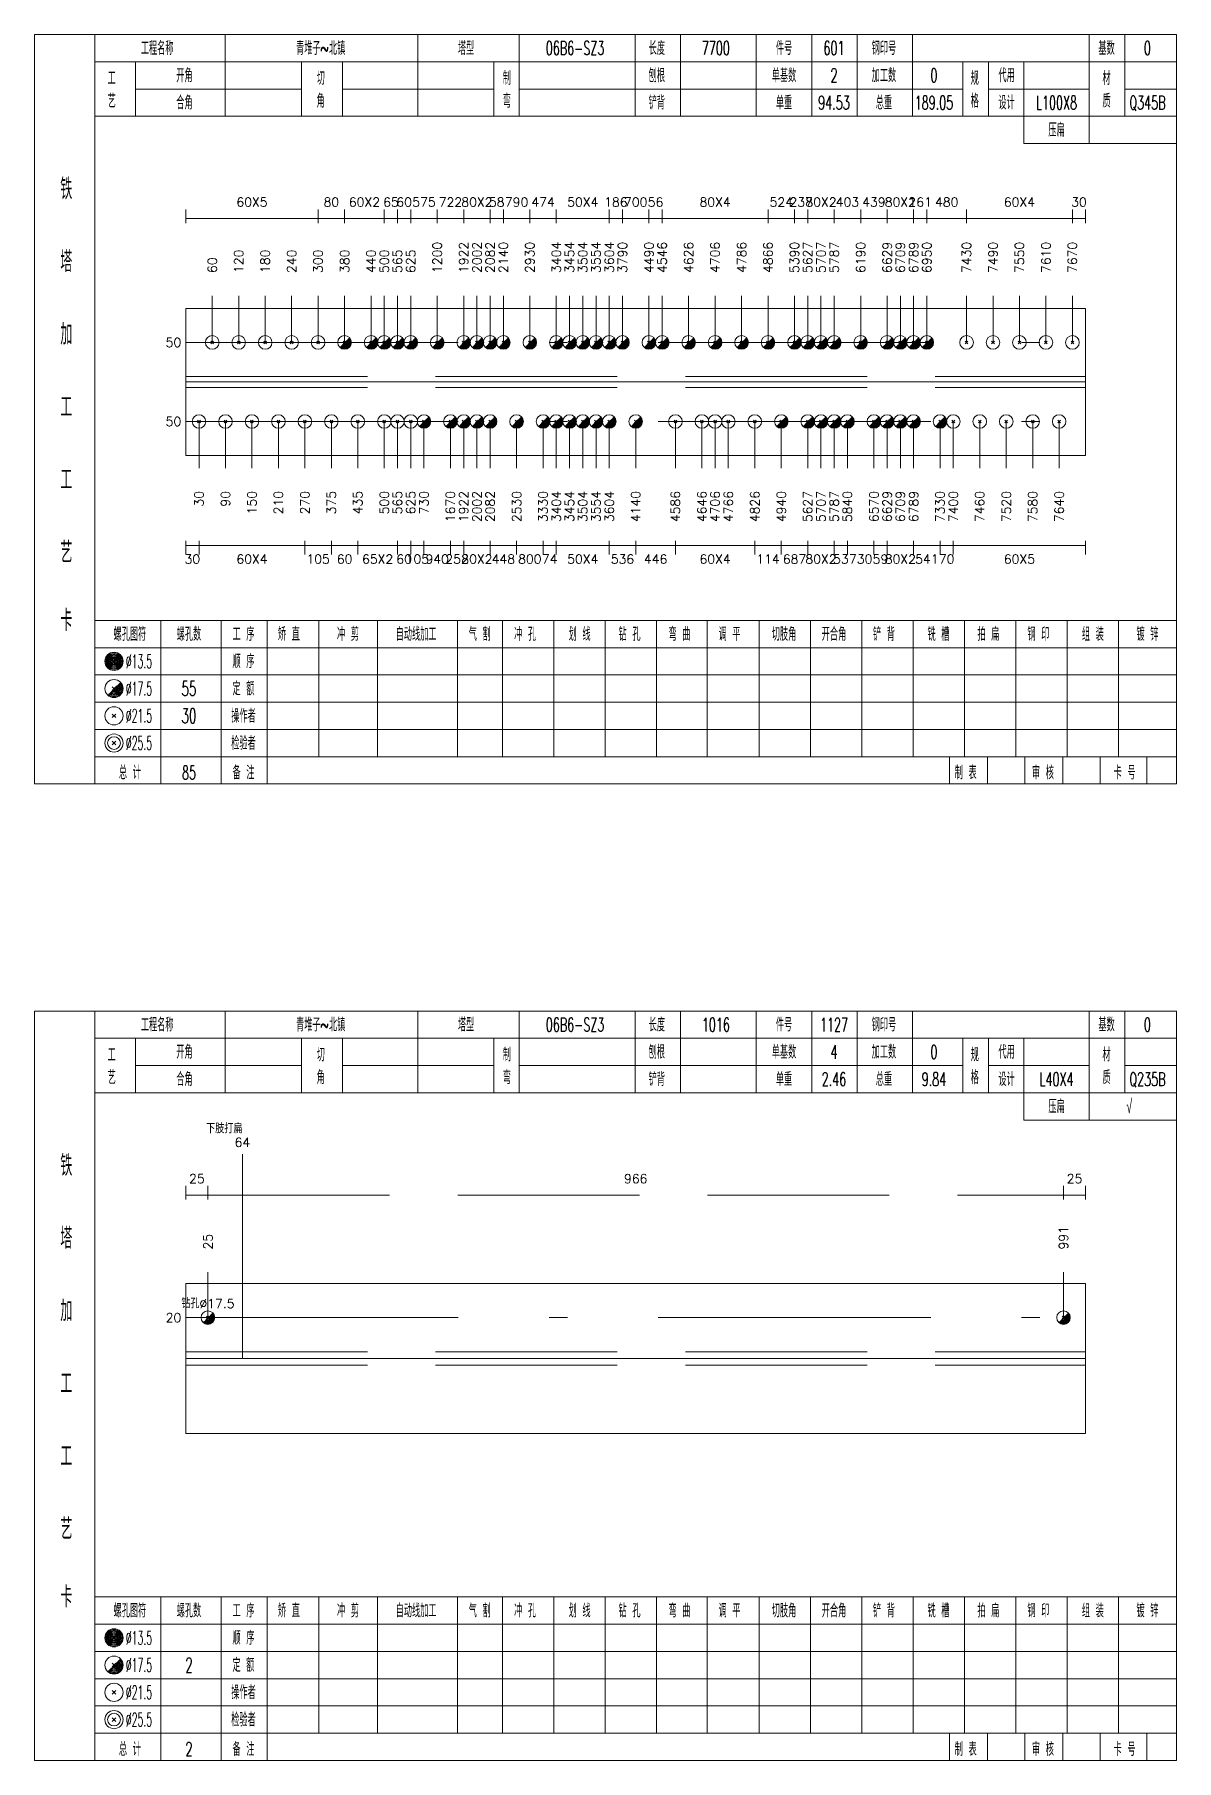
# Model space of a CAD drawing. Extents: x 0 to 30090, y 0 to 380.
# Drawn here: x 21098 to 21349.4, y 0 to 380 of the extents above; entities that cross this region are included whole.
import ezdxf
from ezdxf.enums import TextEntityAlignment as Align

# ---------------------------------------------------------------- set-up
doc = ezdxf.new("R2010")
doc.units = 0
doc.header["$LTSCALE"] = 20
doc.header["$MEASUREMENT"] = 0
doc.linetypes.add('一点画线', pattern=[5.2, 3, -1, 0.2, -1])
doc.linetypes.add('虚线', pattern=[2.75, 2, -0.75])
doc.layers.get('0').update_dxf_attribs({"linetype": 'CONTINUOUS', "lineweight": 25})
for name, color, linetype, lineweight in [('1', 7, 'CONTINUOUS', 25), ('2', 7, 'CONTINUOUS', 25), ('4', 7, 'CONTINUOUS', 25), ('5', 7, 'CONTINUOUS', 25)]:
    doc.layers.add(name, color=color, linetype=linetype, lineweight=lineweight)
doc.styles.get("Standard").update_dxf_attribs({"font": 'simplex', "width": 0.7, "bigfont": 'gbhzfs.shx'})

# ---------------------------------------------------------------- blocks, each defined once
blk = doc.blocks.new('孔17.5')
at = {"layer": '5', "color": 7, "linetype": 'Continuous', "lineweight": 13}
for p, q in [((-0.2, -0.2), (0.2, 0.2)), ((-0.2, 0.2), (0.2, -0.2))]:
    blk.add_line(p, q, dxfattribs=at)
blk.add_circle((0, 0), 1, dxfattribs=at)
for radius in [0.9, 0.8, 0.7, 0.6, 0.5, 0.4, 0.3, 0.2, 0.1]:
    blk.add_arc((0, 0), radius, 225, 45, dxfattribs=at)
blk = doc.blocks.new('孔21.5')
at = {"layer": '5', "color": 7, "linetype": 'Continuous', "lineweight": 13}
for p, q in [((-0.2, -0.2), (0.2, 0.2)), ((-0.2, 0.2), (0.2, -0.2))]:
    blk.add_line(p, q, dxfattribs=at)
blk.add_circle((0, 0), 1, dxfattribs=at)

msp = doc.modelspace()

# ---------------------------------------------------------------- linework, layer by layer
at = {"color": 8, "linetype": '虚线', "lineweight": 9}
for p, q in [((21131.3, 338.5), (21131.3, 341.5)), ((21131.3, 339.5), (21160.43, 339.5)), ((21160.43, 338.5), (21160.43, 341.5)), ((21160.43, 338.5), (21160.43, 341.5)), ((21160.43, 339.5), (21166.26, 339.5)), ((21166.26, 338.5), (21166.26, 341.5)), ((21166.26, 338.5), (21166.26, 341.5)), ((21166.26, 339.5), (21175, 339.5)), ((21175, 338.5), (21175, 341.5)), ((21175, 338.5), (21175, 341.5)), ((21175, 339.5), (21177.91, 339.5)), ((21177.91, 338.5), (21177.91, 341.5)), ((21177.91, 338.5), (21177.91, 341.5)), ((21177.91, 339.5), (21180.83, 339.5)), ((21180.83, 338.5), (21180.83, 341.5)), ((21180.83, 338.5), (21180.83, 341.5)), ((21180.83, 339.5), (21186.65, 339.5)), ((21186.65, 338.5), (21186.65, 341.5)), ((21186.65, 338.5), (21186.65, 341.5)), ((21186.65, 339.5), (21192.48, 339.5)), ((21192.48, 338.5), (21192.48, 341.5)), ((21192.48, 338.5), (21192.48, 341.5)), ((21192.48, 339.5), (21198.3, 339.5)), ((21198.3, 338.5), (21198.3, 341.5)), ((21198.3, 338.5), (21198.3, 341.5)), ((21198.3, 339.5), (21201.22, 339.5)), ((21201.22, 338.5), (21201.22, 341.5)), ((21201.22, 338.5), (21201.22, 341.5)), ((21201.22, 339.5), (21207.04, 339.5)), ((21207.04, 338.5), (21207.04, 341.5)), ((21207.04, 338.5), (21207.04, 341.5)), ((21207.04, 339.5), (21212.87, 339.5)), ((21212.87, 338.5), (21212.87, 341.5)), ((21212.87, 338.5), (21212.87, 341.5)), ((21212.87, 339.5), (21224.52, 339.5)), ((21224.52, 338.5), (21224.52, 341.5)), ((21224.52, 338.5), (21224.52, 341.5)), ((21224.52, 339.5), (21227.44, 339.5)), ((21227.44, 338.5), (21227.44, 341.5)), ((21227.44, 338.5), (21227.44, 341.5)), ((21227.44, 339.5), (21233.26, 339.5)), ((21233.26, 338.5), (21233.26, 341.5)), ((21233.26, 338.5), (21233.26, 341.5)), ((21233.26, 339.5), (21236.18, 339.5)), ((21236.18, 338.5), (21236.18, 341.5)), ((21236.18, 338.5), (21236.18, 341.5)), ((21236.18, 339.5), (21259.48, 339.5)), ((21259.48, 338.5), (21259.48, 341.5)), ((21259.48, 338.5), (21259.48, 341.5)), ((21259.48, 339.5), (21265.31, 339.5)), ((21265.31, 338.5), (21265.31, 341.5)), ((21265.31, 338.5), (21265.31, 341.5)), ((21265.31, 339.5), (21268.22, 339.5)), ((21268.22, 338.5), (21268.22, 341.5)), ((21268.22, 338.5), (21268.22, 341.5)), ((21268.22, 339.5), (21274.05, 339.5)), ((21274.05, 338.5), (21274.05, 341.5)), ((21274.05, 338.5), (21274.05, 341.5)), ((21274.05, 339.5), (21279.88, 339.5)), ((21279.88, 338.5), (21279.88, 341.5)), ((21279.88, 338.5), (21279.88, 341.5)), ((21279.88, 339.5), (21285.7, 339.5)), ((21285.7, 338.5), (21285.7, 341.5)), ((21285.7, 338.5), (21285.7, 341.5)), ((21285.7, 339.5), (21291.53, 339.5)), ((21291.53, 338.5), (21291.53, 341.5)), ((21291.53, 338.5), (21291.53, 341.5)), ((21291.53, 339.5), (21294.44, 339.5)), ((21294.44, 338.5), (21294.44, 341.5)), ((21294.44, 338.5), (21294.44, 341.5)), ((21294.44, 339.5), (21303.18, 339.5)), ((21303.18, 338.5), (21303.18, 341.5)), ((21303.18, 338.5), (21303.18, 341.5)), ((21303.18, 339.5), (21326.49, 339.5)), ((21326.49, 338.5), (21326.49, 341.5)), ((21326.49, 338.5), (21326.49, 341.5)), ((21326.49, 339.5), (21329.4, 339.5)), ((21329.4, 338.5), (21329.4, 341.5)), ((21131.3, 268.5), (21131.3, 265.5)), ((21131.3, 267.5), (21134.21, 267.5)), ((21134.21, 268.5), (21134.21, 265.5)), ((21134.21, 268.5), (21134.21, 265.5)), ((21134.21, 267.5), (21157.52, 267.5)), ((21157.52, 268.5), (21157.52, 265.5)), ((21157.52, 268.5), (21157.52, 265.5)), ((21157.52, 267.5), (21163.35, 267.5)), ((21163.35, 268.5), (21163.35, 265.5)), ((21163.35, 268.5), (21163.35, 265.5)), ((21163.35, 267.5), (21169.17, 267.5)), ((21169.17, 268.5), (21169.17, 265.5)), ((21169.17, 268.5), (21169.17, 265.5)), ((21169.17, 267.5), (21177.91, 267.5)), ((21177.91, 268.5), (21177.91, 265.5)), ((21177.91, 268.5), (21177.91, 265.5)), ((21177.91, 267.5), (21180.83, 267.5)), ((21180.83, 268.5), (21180.83, 265.5)), ((21180.83, 268.5), (21180.83, 265.5)), ((21180.83, 267.5), (21183.74, 267.5)), ((21183.74, 268.5), (21183.74, 265.5)), ((21183.74, 268.5), (21183.74, 265.5)), ((21183.74, 267.5), (21189.56, 267.5)), ((21189.56, 268.5), (21189.56, 265.5)), ((21189.56, 268.5), (21189.56, 265.5)), ((21189.56, 267.5), (21192.48, 267.5)), ((21192.48, 268.5), (21192.48, 265.5)), ((21192.48, 268.5), (21192.48, 265.5)), ((21192.48, 267.5), (21198.3, 267.5)), ((21198.3, 268.5), (21198.3, 265.5)), ((21198.3, 268.5), (21198.3, 265.5)), ((21198.3, 267.5), (21204.13, 267.5)), ((21204.13, 268.5), (21204.13, 265.5)), ((21204.13, 268.5), (21204.13, 265.5)), ((21204.13, 267.5), (21209.96, 267.5)), ((21209.96, 268.5), (21209.96, 265.5)), ((21209.96, 268.5), (21209.96, 265.5)), ((21209.96, 267.5), (21212.87, 267.5)), ((21212.87, 268.5), (21212.87, 265.5)), ((21212.87, 268.5), (21212.87, 265.5)), ((21212.87, 267.5), (21224.52, 267.5)), ((21224.52, 268.5), (21224.52, 265.5)), ((21224.52, 268.5), (21224.52, 265.5)), ((21224.52, 267.5), (21230.35, 267.5)), ((21230.35, 268.5), (21230.35, 265.5)), ((21230.35, 268.5), (21230.35, 265.5)), ((21230.35, 267.5), (21239.09, 267.5)), ((21239.09, 268.5), (21239.09, 265.5)), ((21239.09, 268.5), (21239.09, 265.5)), ((21239.09, 267.5), (21256.57, 267.5)), ((21256.57, 268.5), (21256.57, 265.5)), ((21256.57, 268.5), (21256.57, 265.5)), ((21256.57, 267.5), (21262.4, 267.5)), ((21262.4, 268.5), (21262.4, 265.5)), ((21262.4, 268.5), (21262.4, 265.5)), ((21262.4, 267.5), (21268.22, 267.5)), ((21268.22, 268.5), (21268.22, 265.5)), ((21268.22, 268.5), (21268.22, 265.5)), ((21268.22, 267.5), (21274.05, 267.5)), ((21274.05, 268.5), (21274.05, 265.5)), ((21274.05, 268.5), (21274.05, 265.5)), ((21274.05, 267.5), (21276.96, 267.5)), ((21276.96, 268.5), (21276.96, 265.5)), ((21276.96, 268.5), (21276.96, 265.5)), ((21276.96, 267.5), (21282.79, 267.5)), ((21282.79, 268.5), (21282.79, 265.5)), ((21282.79, 268.5), (21282.79, 265.5)), ((21282.79, 267.5), (21285.7, 267.5)), ((21285.7, 268.5), (21285.7, 265.5)), ((21285.7, 268.5), (21285.7, 265.5)), ((21285.7, 267.5), (21291.53, 267.5)), ((21291.53, 268.5), (21291.53, 265.5)), ((21291.53, 268.5), (21291.53, 265.5)), ((21291.53, 267.5), (21297.35, 267.5)), ((21297.35, 268.5), (21297.35, 265.5)), ((21297.35, 268.5), (21297.35, 265.5)), ((21297.35, 267.5), (21300.27, 267.5)), ((21300.27, 268.5), (21300.27, 265.5)), ((21300.27, 268.5), (21300.27, 265.5)), ((21300.27, 267.5), (21329.4, 267.5)), ((21329.4, 268.5), (21329.4, 265.5)), ((21131.3, 123.5), (21131.3, 126.5)), ((21136.17, 123.5), (21136.17, 126.5)), ((21136.17, 123.5), (21136.17, 126.5)), ((21324.53, 123.5), (21324.53, 126.5)), ((21324.53, 123.5), (21324.53, 126.5)), ((21329.4, 123.5), (21329.4, 126.5)), ((21131.3, 124.5), (21136.17, 124.5)), ((21136.17, 124.5), (21324.53, 124.5)), ((21324.53, 124.5), (21329.4, 124.5))]:
    msp.add_line(p, q, dxfattribs=at)
at = {"color": 7, "linetype": 'Continuous', "lineweight": 18}
for p, q in [((21131.3, 319.7), (21131.3, 287.3)), ((21131.3, 319.7), (21329.4, 319.7)), ((21329.4, 319.7), (21329.4, 287.3)), ((21131.3, 303.5), (21329.4, 303.5)), ((21131.3, 105), (21131.3, 72)), ((21131.3, 105), (21329.4, 105)), ((21329.4, 105), (21329.4, 72)), ((21131.3, 88.5), (21329.4, 88.5))]:
    msp.add_line(p, q, dxfattribs=at)
at = {"color": 7, "linetype": 'Continuous', "lineweight": 13}
for p, q in [((21137.13, 312.2), (21137.13, 322.5)), ((21142.95, 312.2), (21142.95, 322.5)), ((21148.78, 312.2), (21148.78, 322.5)), ((21154.61, 312.2), (21154.61, 322.5)), ((21160.43, 312.2), (21160.43, 322.5)), ((21166.26, 312.2), (21166.26, 322.5)), ((21172.09, 312.2), (21172.09, 322.5)), ((21175, 312.2), (21175, 322.5)), ((21177.91, 312.2), (21177.91, 322.5)), ((21180.83, 312.2), (21180.83, 322.5)), ((21186.65, 312.2), (21186.65, 322.5)), ((21192.48, 312.2), (21192.48, 322.5)), ((21195.39, 312.2), (21195.39, 322.5)), ((21198.3, 312.2), (21198.3, 322.5)), ((21201.22, 312.2), (21201.22, 322.5)), ((21207.04, 312.2), (21207.04, 322.5)), ((21212.87, 312.2), (21212.87, 322.5)), ((21215.78, 312.2), (21215.78, 322.5)), ((21218.7, 312.2), (21218.7, 322.5)), ((21221.61, 312.2), (21221.61, 322.5)), ((21224.52, 312.2), (21224.52, 322.5)), ((21227.44, 312.2), (21227.44, 322.5)), ((21233.26, 312.2), (21233.26, 322.5)), ((21236.18, 312.2), (21236.18, 322.5)), ((21242, 312.2), (21242, 322.5)), ((21247.83, 312.2), (21247.83, 322.5)), ((21253.66, 312.2), (21253.66, 322.5)), ((21259.48, 312.2), (21259.48, 322.5)), ((21265.31, 312.2), (21265.31, 322.5)), ((21268.22, 312.2), (21268.22, 322.5)), ((21271.14, 312.2), (21271.14, 322.5)), ((21274.05, 312.2), (21274.05, 322.5)), ((21279.88, 312.2), (21279.88, 322.5)), ((21285.7, 312.2), (21285.7, 322.5)), ((21288.61, 312.2), (21288.61, 322.5)), ((21291.53, 312.2), (21291.53, 322.5)), ((21294.44, 312.2), (21294.44, 322.5)), ((21303.18, 312.2), (21303.18, 322.5)), ((21309.01, 312.2), (21309.01, 322.5)), ((21314.83, 312.2), (21314.83, 322.5)), ((21320.66, 312.2), (21320.66, 322.5)), ((21326.49, 312.2), (21326.49, 322.5)), ((21134.21, 294.8), (21134.21, 284.5)), ((21140.04, 294.8), (21140.04, 284.5)), ((21145.87, 294.8), (21145.87, 284.5)), ((21151.69, 294.8), (21151.69, 284.5)), ((21157.52, 294.8), (21157.52, 284.5)), ((21163.35, 294.8), (21163.35, 284.5)), ((21169.17, 294.8), (21169.17, 284.5)), ((21175, 294.8), (21175, 284.5)), ((21177.91, 294.8), (21177.91, 284.5)), ((21180.83, 294.8), (21180.83, 284.5)), ((21183.74, 294.8), (21183.74, 284.5)), ((21189.56, 294.8), (21189.56, 284.5)), ((21192.48, 294.8), (21192.48, 284.5)), ((21195.39, 294.8), (21195.39, 284.5)), ((21198.3, 294.8), (21198.3, 284.5)), ((21204.13, 294.8), (21204.13, 284.5)), ((21209.96, 294.8), (21209.96, 284.5)), ((21212.87, 294.8), (21212.87, 284.5)), ((21215.78, 294.8), (21215.78, 284.5)), ((21218.7, 294.8), (21218.7, 284.5)), ((21221.61, 294.8), (21221.61, 284.5)), ((21224.52, 294.8), (21224.52, 284.5)), ((21230.35, 294.8), (21230.35, 284.5)), ((21239.09, 294.8), (21239.09, 284.5)), ((21244.92, 294.8), (21244.92, 284.5)), ((21247.83, 294.8), (21247.83, 284.5)), ((21250.74, 294.8), (21250.74, 284.5)), ((21256.57, 294.8), (21256.57, 284.5)), ((21262.4, 294.8), (21262.4, 284.5)), ((21268.22, 294.8), (21268.22, 284.5)), ((21271.14, 294.8), (21271.14, 284.5)), ((21274.05, 294.8), (21274.05, 284.5)), ((21276.96, 294.8), (21276.96, 284.5)), ((21282.79, 294.8), (21282.79, 284.5)), ((21285.7, 294.8), (21285.7, 284.5)), ((21288.61, 294.8), (21288.61, 284.5)), ((21291.53, 294.8), (21291.53, 284.5)), ((21297.35, 294.8), (21297.35, 284.5)), ((21300.27, 294.8), (21300.27, 284.5)), ((21306.09, 294.8), (21306.09, 284.5)), ((21311.92, 294.8), (21311.92, 284.5)), ((21317.75, 294.8), (21317.75, 284.5)), ((21323.57, 294.8), (21323.57, 284.5)), ((21136.17, 97.5), (21136.17, 107.5)), ((21324.53, 97.5), (21324.53, 107.5))]:
    msp.add_line(p, q, dxfattribs=at)
at = {"color": 3, "linetype": '一点画线', "lineweight": 13}
for p, q in [((21131.3, 312.2), (21329.4, 312.2)), ((21131.3, 294.8), (21329.4, 294.8)), ((21131.3, 97.5), (21329.4, 97.5))]:
    msp.add_line(p, q, dxfattribs=at)
at = {"color": 1, "linetype": '虚线', "lineweight": 18}
for p, q in [((21131.3, 304.7), (21329.4, 304.7)), ((21131.3, 302.3), (21329.4, 302.3)), ((21131.3, 90), (21329.4, 90)), ((21131.3, 87), (21329.4, 87))]:
    msp.add_line(p, q, dxfattribs=at)
at = {"layer": '1', "color": 7, "linetype": 'Continuous', "lineweight": 18}
for p, q in [((21131.3, 287.3), (21329.4, 287.3)), ((21131.3, 72), (21329.4, 72))]:
    msp.add_line(p, q, dxfattribs=at)
at = {"layer": '2', "color": 7, "linetype": 'Continuous', "lineweight": 13}
msp.add_line((21143.78, 88.5), (21143.78, 133.5), dxfattribs=at)
at = {"layer": '4', "color": 1, "linetype": 'Continuous', "lineweight": 18}
for p, q in [((21111.3, 215), (21111.3, 380)), ((21140, 362), (21140, 380)), ((21182.4, 362), (21182.4, 380)), ((21204.7, 362), (21204.7, 380)), ((21230.2, 362), (21230.2, 380)), ((21240.2, 362), (21240.2, 380)), ((21256.9, 362), (21256.9, 380)), ((21269.1, 362), (21269.1, 380)), ((21279.1, 362), (21279.1, 380)), ((21291.3, 362), (21291.3, 380)), ((21330.2, 356), (21330.2, 380)), ((21338, 362), (21338, 380)), ((21111.3, 374), (21349.4, 374)), ((21120.2, 362), (21120.2, 374)), ((21156.8, 362), (21156.8, 374)), ((21165.8, 362), (21165.8, 374)), ((21199.1, 362), (21199.1, 374)), ((21302.4, 362), (21302.4, 374)), ((21308, 362), (21308, 374)), ((21315.8, 356), (21315.8, 374)), ((21120.2, 368), (21156.8, 368)), ((21165.8, 368), (21199.1, 368)), ((21204.7, 368), (21302.4, 368)), ((21308, 368), (21330.2, 368)), ((21338, 368), (21349.4, 368)), ((21111.3, 362), (21349.4, 362)), ((21315.8, 356), (21349.4, 356)), ((21111.3, 251), (21349.4, 251)), ((21125.8, 215), (21125.8, 251)), ((21139.1, 215), (21139.1, 251)), ((21149.2, 215), (21149.2, 251)), ((21160.6, 221), (21160.6, 251)), ((21173.5, 221), (21173.5, 251)), ((21191.1, 221), (21191.1, 251)), ((21201, 221), (21201, 251)), ((21212.3, 221), (21212.3, 251)), ((21223.6, 221), (21223.6, 251)), ((21234.9, 221), (21234.9, 251)), ((21246.1, 221), (21246.1, 251)), ((21257.5, 221), (21257.5, 251)), ((21268.8, 221), (21268.8, 251)), ((21280.1, 221), (21280.1, 251)), ((21291.4, 221), (21291.4, 251)), ((21302.7, 221), (21302.7, 251)), ((21314, 221), (21314, 251)), ((21325.3, 221), (21325.3, 251)), ((21336.6, 221), (21336.6, 251)), ((21111.3, 245), (21349.4, 245)), ((21111.3, 239), (21349.4, 239)), ((21111.3, 233), (21349.4, 233)), ((21111.3, 227), (21349.4, 227)), ((21111.3, 221), (21349.4, 221)), ((21299.4, 215), (21299.4, 221)), ((21307.8, 215), (21307.8, 221)), ((21316, 215), (21316, 221)), ((21324.4, 215), (21324.4, 221)), ((21332.6, 215), (21332.6, 221)), ((21342.9, 215), (21342.9, 221)), ((21111.3, 0), (21111.3, 165)), ((21140, 147), (21140, 165)), ((21182.4, 147), (21182.4, 165)), ((21204.7, 147), (21204.7, 165)), ((21230.2, 147), (21230.2, 165)), ((21240.2, 147), (21240.2, 165)), ((21256.9, 147), (21256.9, 165)), ((21269.1, 147), (21269.1, 165)), ((21279.1, 147), (21279.1, 165)), ((21291.3, 147), (21291.3, 165)), ((21330.2, 141), (21330.2, 165)), ((21338, 147), (21338, 165)), ((21111.3, 159), (21349.4, 159)), ((21120.2, 147), (21120.2, 159)), ((21156.8, 147), (21156.8, 159)), ((21165.8, 147), (21165.8, 159)), ((21199.1, 147), (21199.1, 159)), ((21302.4, 147), (21302.4, 159)), ((21308, 147), (21308, 159)), ((21315.8, 141), (21315.8, 159)), ((21120.2, 153), (21156.8, 153)), ((21165.8, 153), (21199.1, 153)), ((21204.7, 153), (21302.4, 153)), ((21308, 153), (21330.2, 153)), ((21338, 153), (21349.4, 153)), ((21111.3, 147), (21349.4, 147)), ((21315.8, 141), (21349.4, 141)), ((21111.3, 36), (21349.4, 36)), ((21125.8, 0), (21125.8, 36)), ((21139.1, 0), (21139.1, 36)), ((21149.2, 0), (21149.2, 36)), ((21160.6, 6), (21160.6, 36)), ((21173.5, 6), (21173.5, 36)), ((21191.1, 6), (21191.1, 36)), ((21201, 6), (21201, 36)), ((21212.3, 6), (21212.3, 36)), ((21223.6, 6), (21223.6, 36)), ((21234.9, 6), (21234.9, 36)), ((21246.1, 6), (21246.1, 36)), ((21257.5, 6), (21257.5, 36)), ((21268.8, 6), (21268.8, 36)), ((21280.1, 6), (21280.1, 36)), ((21291.4, 6), (21291.4, 36)), ((21302.7, 6), (21302.7, 36)), ((21314, 6), (21314, 36)), ((21325.3, 6), (21325.3, 36)), ((21336.6, 6), (21336.6, 36)), ((21111.3, 30), (21349.4, 30)), ((21111.3, 24), (21349.4, 24)), ((21111.3, 18), (21349.4, 18)), ((21111.3, 12), (21349.4, 12)), ((21111.3, 6), (21349.4, 6)), ((21299.4, 0), (21299.4, 6)), ((21307.8, 0), (21307.8, 6)), ((21316, 0), (21316, 6)), ((21324.4, 0), (21324.4, 6)), ((21332.6, 0), (21332.6, 6)), ((21342.9, 0), (21342.9, 6))]:
    msp.add_line(p, q, dxfattribs=at)
at = {"layer": '4', "color": 7, "linetype": 'Continuous', "lineweight": 13}
for p, q in [((21115.3, 241.8), (21115.7, 242.2)), ((21115.7, 241.8), (21115.3, 242.2)), ((21115.1, 235.6), (21115.9, 236.4)), ((21115.1, 236.4), (21115.9, 235.6)), ((21115.1, 229.6), (21115.9, 230.4)), ((21115.1, 230.4), (21115.9, 229.6)), ((21115.1, 223.6), (21115.9, 224.4)), ((21115.1, 224.4), (21115.9, 223.6)), ((21115.3, 26.8), (21115.7, 27.2)), ((21115.7, 26.8), (21115.3, 27.2)), ((21115.1, 20.6), (21115.9, 21.4)), ((21115.1, 21.4), (21115.9, 20.6)), ((21115.1, 14.6), (21115.9, 15.4)), ((21115.1, 15.4), (21115.9, 14.6)), ((21115.1, 8.6), (21115.9, 9.4)), ((21115.1, 9.4), (21115.9, 8.6))]:
    msp.add_line(p, q, dxfattribs=at)
at = {"layer": '4', "color": 1, "linetype": 'Continuous', "lineweight": 18}
for points in [[(21098, 380), (21098, 215), (21349.4, 215), (21349.4, 380)], [(21098, 165), (21098, 0), (21349.4, 0), (21349.4, 165)]]:
    msp.add_lwpolyline(points, close=True, dxfattribs=at)
at = {"layer": '4', "color": 7, "linetype": 'Continuous', "lineweight": 13}
for centre, radius in [((21115.5, 242), 2), ((21115.5, 242), 1.8), ((21115.5, 242), 1.6), ((21115.5, 242), 1.4), ((21115.5, 242), 1.2), ((21115.5, 242), 1), ((21115.5, 242), 0.8), ((21115.5, 242), 0.6), ((21115.5, 242), 0.4), ((21115.5, 242), 0.2), ((21115.5, 236), 2), ((21115.5, 230), 2), ((21115.5, 224), 2), ((21115.5, 224), 1.4), ((21115.5, 27), 2), ((21115.5, 27), 1.8), ((21115.5, 27), 1.6), ((21115.5, 27), 1.4), ((21115.5, 27), 1.2), ((21115.5, 27), 1), ((21115.5, 27), 0.8), ((21115.5, 27), 0.6), ((21115.5, 27), 0.4), ((21115.5, 27), 0.2), ((21115.5, 21), 2), ((21115.5, 15), 2), ((21115.5, 9), 2), ((21115.5, 9), 1.4)]:
    msp.add_circle(centre, radius, dxfattribs=at)
for centre, radius in [((21115.5, 236), 1.8), ((21115.5, 236), 1.6), ((21115.5, 236), 1.4), ((21115.5, 236), 1.2), ((21115.5, 236), 1), ((21115.5, 236), 0.8), ((21115.5, 236), 0.6), ((21115.5, 236), 0.4), ((21115.5, 236), 0.2), ((21115.5, 21), 1.8), ((21115.5, 21), 1.6), ((21115.5, 21), 1.4), ((21115.5, 21), 1.2), ((21115.5, 21), 1), ((21115.5, 21), 0.8), ((21115.5, 21), 0.6), ((21115.5, 21), 0.4), ((21115.5, 21), 0.2)]:
    msp.add_arc(centre, radius, 225, 45, dxfattribs=at)

# ---------------------------------------------------------------- block references
at = {"color": 7, "linetype": 'Continuous', "lineweight": 13, "xscale": 1.5, "yscale": 1.5, "zscale": 1.5}
for name, p in [('孔21.5', (21137.13, 312.2)), ('孔21.5', (21142.95, 312.2)), ('孔21.5', (21148.78, 312.2)), ('孔21.5', (21154.61, 312.2)), ('孔21.5', (21160.43, 312.2)), ('孔17.5', (21166.26, 312.2)), ('孔17.5', (21172.09, 312.2)), ('孔17.5', (21175, 312.2)), ('孔17.5', (21177.91, 312.2)), ('孔17.5', (21180.83, 312.2)), ('孔17.5', (21186.65, 312.2)), ('孔17.5', (21192.48, 312.2)), ('孔17.5', (21195.39, 312.2)), ('孔17.5', (21198.3, 312.2)), ('孔17.5', (21201.22, 312.2)), ('孔17.5', (21207.04, 312.2)), ('孔17.5', (21212.87, 312.2)), ('孔17.5', (21215.78, 312.2)), ('孔17.5', (21218.7, 312.2)), ('孔17.5', (21221.61, 312.2)), ('孔17.5', (21224.52, 312.2)), ('孔17.5', (21227.44, 312.2)), ('孔17.5', (21233.26, 312.2)), ('孔17.5', (21236.18, 312.2)), ('孔17.5', (21242, 312.2)), ('孔17.5', (21247.83, 312.2)), ('孔17.5', (21253.66, 312.2)), ('孔17.5', (21259.48, 312.2)), ('孔17.5', (21265.31, 312.2)), ('孔17.5', (21268.22, 312.2)), ('孔17.5', (21271.14, 312.2)), ('孔17.5', (21274.05, 312.2)), ('孔17.5', (21279.88, 312.2)), ('孔17.5', (21285.7, 312.2)), ('孔17.5', (21288.61, 312.2)), ('孔17.5', (21291.53, 312.2)), ('孔17.5', (21294.44, 312.2)), ('孔21.5', (21303.18, 312.2)), ('孔21.5', (21309.01, 312.2)), ('孔21.5', (21314.83, 312.2)), ('孔21.5', (21320.66, 312.2)), ('孔21.5', (21326.49, 312.2)), ('孔17.5', (21136.17, 97.5)), ('孔17.5', (21324.53, 97.5))]:
    msp.add_blockref(name, p, dxfattribs=at)
at = {"layer": '1', "color": 7, "linetype": 'Continuous', "lineweight": 13, "xscale": 1.5, "yscale": 1.5, "zscale": 1.5}
for name, p in [('孔21.5', (21134.21, 294.8)), ('孔21.5', (21140.04, 294.8)), ('孔21.5', (21145.87, 294.8)), ('孔21.5', (21151.69, 294.8)), ('孔21.5', (21157.52, 294.8)), ('孔21.5', (21163.35, 294.8)), ('孔21.5', (21169.17, 294.8)), ('孔21.5', (21175, 294.8)), ('孔21.5', (21177.91, 294.8)), ('孔21.5', (21180.83, 294.8)), ('孔17.5', (21183.74, 294.8)), ('孔17.5', (21189.56, 294.8)), ('孔17.5', (21192.48, 294.8)), ('孔17.5', (21195.39, 294.8)), ('孔17.5', (21198.3, 294.8)), ('孔17.5', (21204.13, 294.8)), ('孔17.5', (21209.96, 294.8)), ('孔17.5', (21212.87, 294.8)), ('孔17.5', (21215.78, 294.8)), ('孔17.5', (21218.7, 294.8)), ('孔17.5', (21221.61, 294.8)), ('孔17.5', (21224.52, 294.8)), ('孔17.5', (21230.35, 294.8)), ('孔21.5', (21239.09, 294.8)), ('孔21.5', (21244.92, 294.8)), ('孔21.5', (21247.83, 294.8)), ('孔21.5', (21250.74, 294.8)), ('孔21.5', (21256.57, 294.8)), ('孔17.5', (21262.4, 294.8)), ('孔17.5', (21268.22, 294.8)), ('孔17.5', (21271.14, 294.8)), ('孔17.5', (21274.05, 294.8)), ('孔17.5', (21276.96, 294.8)), ('孔17.5', (21282.79, 294.8)), ('孔17.5', (21285.7, 294.8)), ('孔17.5', (21288.61, 294.8)), ('孔17.5', (21291.53, 294.8)), ('孔17.5', (21297.35, 294.8)), ('孔21.5', (21300.27, 294.8)), ('孔21.5', (21306.09, 294.8)), ('孔21.5', (21311.92, 294.8)), ('孔21.5', (21317.75, 294.8)), ('孔21.5', (21323.57, 294.8))]:
    msp.add_blockref(name, p, dxfattribs=at)

# ---------------------------------------------------------------- texts
at = {"color": 8, "linetype": 'Continuous', "lineweight": 9}
for s, p in [('60X5', (21145.87, 341.5)), ('80', (21163.35, 341.5)), ('60X2', (21170.63, 341.5)), ('65', (21176.46, 341.5)), ('60', (21179.37, 341.5)), ('575', (21183.74, 341.5)), ('722', (21189.56, 341.5)), ('80X2', (21195.39, 341.5)), ('58', (21199.76, 341.5)), ('790', (21204.13, 341.5)), ('474', (21209.96, 341.5)), ('50X4', (21218.7, 341.5)), ('186', (21225.98, 341.5)), ('700', (21230.35, 341.5)), ('56', (21234.72, 341.5)), ('80X4', (21247.83, 341.5)), ('524', (21262.4, 341.5)), ('237', (21266.77, 341.5)), ('80X2', (21271.14, 341.5)), ('403', (21276.96, 341.5)), ('439', (21282.79, 341.5)), ('80X2', (21288.61, 341.5)), ('161', (21292.98, 341.5)), ('480', (21298.81, 341.5)), ('60X4', (21314.83, 341.5)), ('30', (21327.94, 341.5)), ('25', (21133.74, 126.5)), ('966', (21230.35, 126.5)), ('25', (21326.96, 126.5))]:
    msp.add_text(s, height=2, dxfattribs=at).set_placement(p, align=Align.BOTTOM_CENTER)
at = {"color": 7, "linetype": 'Continuous', "lineweight": 13}
for s, p in [('60', (21137.13, 327.5)), ('120', (21142.95, 327.5)), ('180', (21148.78, 327.5)), ('240', (21154.61, 327.5)), ('300', (21160.43, 327.5)), ('380', (21166.26, 327.5)), ('440', (21172.09, 327.5)), ('500', (21175, 327.5)), ('565', (21177.91, 327.5)), ('625', (21180.83, 327.5)), ('1200', (21186.65, 327.5)), ('1922', (21192.48, 327.5)), ('2002', (21195.39, 327.5)), ('2082', (21198.3, 327.5)), ('2140', (21201.22, 327.5)), ('2930', (21207.04, 327.5)), ('3404', (21212.87, 327.5)), ('3454', (21215.78, 327.5)), ('3504', (21218.7, 327.5)), ('3554', (21221.61, 327.5)), ('3604', (21224.52, 327.5)), ('3790', (21227.44, 327.5)), ('4490', (21233.26, 327.5)), ('4546', (21236.18, 327.5)), ('4626', (21242, 327.5)), ('4706', (21247.83, 327.5)), ('4786', (21253.66, 327.5)), ('4866', (21259.48, 327.5)), ('5390', (21265.31, 327.5)), ('5627', (21268.22, 327.5)), ('5707', (21271.14, 327.5)), ('5787', (21274.05, 327.5)), ('6190', (21279.88, 327.5)), ('6629', (21285.7, 327.5)), ('6709', (21288.61, 327.5)), ('6789', (21291.53, 327.5)), ('6950', (21294.44, 327.5)), ('7430', (21303.18, 327.5)), ('7490', (21309.01, 327.5)), ('7550', (21314.83, 327.5)), ('7610', (21320.66, 327.5)), ('7670', (21326.49, 327.5)), ('25', (21136.17, 112.5)), ('991', (21324.53, 112.5))]:
    msp.add_text(s, height=2, rotation=90, dxfattribs=at).set_placement(p, align=Align.MIDDLE_LEFT)
for s, p in [('50', (21130.3, 312.2)), ('50', (21130.3, 294.8)), ('20', (21130.3, 97.5))]:
    msp.add_text(s, height=2, dxfattribs=at).set_placement(p, align=Align.MIDDLE_RIGHT)
at = {"color": 8, "linetype": 'Continuous', "lineweight": 9}
for s, p in [('30', (21132.76, 265.5)), ('60X4', (21145.87, 265.5)), ('105', (21160.43, 265.5)), ('60', (21166.26, 265.5)), ('65X2', (21173.54, 265.5)), ('60', (21179.37, 265.5)), ('105', (21182.28, 265.5)), ('940', (21186.65, 265.5)), ('252', (21191.02, 265.5)), ('80X2', (21195.39, 265.5)), ('448', (21201.22, 265.5)), ('800', (21207.04, 265.5)), ('74', (21211.41, 265.5)), ('50X4', (21218.7, 265.5)), ('536', (21227.44, 265.5)), ('446', (21234.72, 265.5)), ('60X4', (21247.83, 265.5)), ('114', (21259.48, 265.5)), ('687', (21265.31, 265.5)), ('80X2', (21271.14, 265.5)), ('53', (21275.51, 265.5)), ('730', (21279.88, 265.5)), ('59', (21284.24, 265.5)), ('80X2', (21288.61, 265.5)), ('541', (21294.44, 265.5)), ('70', (21298.81, 265.5)), ('60X5', (21314.83, 265.5))]:
    msp.add_text(s, height=2, dxfattribs=at).set_placement(p, align=Align.TOP_CENTER)
at = {"color": 7, "linetype": 'Continuous', "lineweight": 13}
msp.add_text('钻孔%%c17.5', height=2, dxfattribs=at).set_placement((21136.17, 99), align=Align.BOTTOM_CENTER)
at = {"layer": '1', "color": 7, "linetype": 'Continuous', "lineweight": 13}
for s, p in [('30', (21134.21, 279.5)), ('90', (21140.04, 279.5)), ('150', (21145.87, 279.5)), ('210', (21151.69, 279.5)), ('270', (21157.52, 279.5)), ('375', (21163.35, 279.5)), ('435', (21169.17, 279.5)), ('500', (21175, 279.5)), ('565', (21177.91, 279.5)), ('625', (21180.83, 279.5)), ('730', (21183.74, 279.5)), ('1670', (21189.56, 279.5)), ('1922', (21192.48, 279.5)), ('2002', (21195.39, 279.5)), ('2082', (21198.3, 279.5)), ('2530', (21204.13, 279.5)), ('3330', (21209.96, 279.5)), ('3404', (21212.87, 279.5)), ('3454', (21215.78, 279.5)), ('3504', (21218.7, 279.5)), ('3554', (21221.61, 279.5)), ('3604', (21224.52, 279.5)), ('4140', (21230.35, 279.5)), ('4586', (21239.09, 279.5)), ('4646', (21244.92, 279.5)), ('4706', (21247.83, 279.5)), ('4766', (21250.74, 279.5)), ('4826', (21256.57, 279.5)), ('4940', (21262.4, 279.5)), ('5627', (21268.22, 279.5)), ('5707', (21271.14, 279.5)), ('5787', (21274.05, 279.5)), ('5840', (21276.96, 279.5)), ('6570', (21282.79, 279.5)), ('6629', (21285.7, 279.5)), ('6709', (21288.61, 279.5)), ('6789', (21291.53, 279.5)), ('7330', (21297.35, 279.5)), ('7400', (21300.27, 279.5)), ('7460', (21306.09, 279.5)), ('7520', (21311.92, 279.5)), ('7580', (21317.75, 279.5)), ('7640', (21323.57, 279.5))]:
    msp.add_text(s, height=2, rotation=90, dxfattribs=at).set_placement(p, align=Align.MIDDLE_RIGHT)
at = {"layer": '2', "color": 7, "linetype": 'Continuous', "lineweight": 13}
for s, p in [('下肢打扁', (21139.78, 137.5)), ('64', (21143.78, 134.5))]:
    msp.add_text(s, height=2, dxfattribs=at).set_placement(p, align=Align.BOTTOM_CENTER)
at = {"layer": '4', "color": 1, "linetype": 'Continuous', "lineweight": 13}
for s, height, width, p in [('工程名称', 3, 0.6, (21125, 377)), ('青堆子~北镇', 3, 0.6, (21161, 377)), ('塔型', 3, 0.6, (21193, 377)), ('06B6-SZ3', 3, 0.6, (21217, 377)), ('长度', 3, 0.6, (21235, 377)), ('7700', 3, 0.6, (21248, 377)), ('件号', 3, 0.6, (21263, 377)), ('601', 3, 0.6, (21274, 377)), ('钢印号', 3, 0.6, (21285, 377)), ('基数', 3, 0.6, (21334, 377)), ('0', 3, 0.6, (21343, 377)), ('开角', 3, 0.6, (21131, 371)), ('刨根', 3, 0.6, (21235, 371)), ('单基数', 3, 0.6, (21263, 371)), ('2', 3, 0.6, (21274, 371)), ('加工数', 3, 0.6, (21285, 371)), ('0', 3, 0.6, (21296, 371)), ('代用', 3, 0.6, (21312, 371)), ('工', 3, 0.6, (21115, 370.4)), ('切', 3, 0.6, (21161, 370.4)), ('制', 3, 0.6, (21202, 370.4)), ('规', 3, 0.6, (21305, 370.4)), ('材', 3, 0.6, (21334, 370.4)), ('艺', 3, 0.6, (21115, 365.4)), ('合角', 3, 0.6, (21131, 365)), ('角', 3, 0.6, (21161, 365.4)), ('弯', 3, 0.6, (21202, 365.4)), ('铲背', 3, 0.6, (21235, 365)), ('单重', 3, 0.6, (21263, 365)), ('94.53', 3, 0.6, (21274, 365)), ('总重', 3, 0.6, (21285, 365)), ('189.05', 3, 0.6, (21296, 365)), ('格', 3, 0.6, (21305, 365.4)), ('设计', 3, 0.6, (21312, 365)), ('L100X8', 3, 0.6, (21323, 365)), ('质', 3, 0.6, (21334, 365.4)), ('Q345B', 3, 0.6, (21343, 365)), ('压扁', 3, 0.6, (21323, 359)), ('铁', 4.6, 0.8, (21105, 346)), ('塔', 4.6, 0.8, (21105, 330)), ('加', 4.6, 0.8, (21105, 314)), ('工', 4.6, 0.8, (21105, 298)), ('工', 4.6, 0.8, (21105, 282)), ('艺', 4.6, 0.8, (21105, 266)), ('卡', 4.6, 0.8, (21105, 251)), ('螺孔图符', 3, 0.6, (21119, 248)), ('螺孔数', 3, 0.6, (21132, 248)), ('工 序', 3, 0.6, (21144, 248)), ('矫 直', 3, 0.6, (21154, 248)), ('冲 剪', 3, 0.6, (21167, 248)), ('自动线加工', 3, 0.6, (21182, 248)), ('气 割', 3, 0.6, (21196, 248)), ('冲 孔', 3, 0.6, (21206, 248)), ('划 线', 3, 0.6, (21218, 248)), ('钻 孔', 3, 0.6, (21229, 248)), ('弯 曲', 3, 0.6, (21240, 248)), ('调 平', 3, 0.6, (21251, 248)), ('切肢角', 3, 0.6, (21263, 248)), ('开合角', 3, 0.6, (21274, 248)), ('铲 背', 3, 0.6, (21285, 248)), ('铣 槽', 3, 0.6, (21297, 248)), ('拍 扁', 3, 0.6, (21308, 248)), ('钢 印', 3, 0.6, (21319, 248)), ('组 装', 3, 0.6, (21331, 248)), ('镀 锌', 3, 0.6, (21343, 248)), ('%%C13.5', 3, 0.5, (21121, 242)), ('顺 序', 3, 0.6, (21144, 242)), ('%%C17.5', 3, 0.5, (21121, 236)), ('55', 3.2, 0.6, (21132, 236)), ('定 额', 3, 0.6, (21144, 236)), ('操作者', 3, 0.6, (21144, 230)), ('%%C21.5', 3, 0.5, (21121, 230)), ('30', 3.2, 0.6, (21132, 230)), ('%%C25.5', 3, 0.5, (21121, 224)), ('检验者', 3, 0.6, (21144, 224)), ('总 计', 3, 0.6, (21119, 217.5)), ('85', 3, 0.6, (21132, 217.5)), ('备 注', 3, 0.6, (21144, 217.5)), ('制 表', 3, 0.6, (21303, 217.5)), ('审 核', 3, 0.6, (21320, 217.5)), ('卡 号', 3, 0.6, (21338, 217.5)), ('工程名称', 3, 0.6, (21125, 162)), ('青堆子~北镇', 3, 0.6, (21161, 162)), ('塔型', 3, 0.6, (21193, 162)), ('06B6-SZ3', 3, 0.6, (21217, 162)), ('长度', 3, 0.6, (21235, 162)), ('1016', 3, 0.6, (21248, 162)), ('件号', 3, 0.6, (21263, 162)), ('1127', 3, 0.6, (21274, 162)), ('钢印号', 3, 0.6, (21285, 162)), ('基数', 3, 0.6, (21334, 162)), ('0', 3, 0.6, (21343, 162)), ('工', 3, 0.6, (21115, 155.4)), ('开角', 3, 0.6, (21131, 156)), ('切', 3, 0.6, (21161, 155.4)), ('制', 3, 0.6, (21202, 155.4)), ('刨根', 3, 0.6, (21235, 156)), ('单基数', 3, 0.6, (21263, 156)), ('4', 3, 0.6, (21274, 156)), ('加工数', 3, 0.6, (21285, 156)), ('0', 3, 0.6, (21296, 156)), ('规', 3, 0.6, (21305, 155.4)), ('代用', 3, 0.6, (21312, 156)), ('材', 3, 0.6, (21334, 155.4)), ('艺', 3, 0.6, (21115, 150.4)), ('角', 3, 0.6, (21161, 150.4)), ('弯', 3, 0.6, (21202, 150.4)), ('格', 3, 0.6, (21305, 150.4)), ('质', 3, 0.6, (21334, 150.4)), ('合角', 3, 0.6, (21131, 150)), ('铲背', 3, 0.6, (21235, 150)), ('单重', 3, 0.6, (21263, 150)), ('2.46', 3, 0.6, (21274, 150)), ('总重', 3, 0.6, (21285, 150)), ('9.84', 3, 0.6, (21296, 150)), ('设计', 3, 0.6, (21312, 150)), ('L40X4', 3, 0.6, (21323, 150)), ('Q235B', 3, 0.6, (21343, 150)), ('压扁', 3, 0.6, (21323, 144)), ('√', 3, 0.6, (21339, 144)), ('铁', 4.6, 0.8, (21105, 131)), ('塔', 4.6, 0.8, (21105, 115)), ('加', 4.6, 0.8, (21105, 99)), ('工', 4.6, 0.8, (21105, 83)), ('工', 4.6, 0.8, (21105, 67)), ('艺', 4.6, 0.8, (21105, 51)), ('卡', 4.6, 0.8, (21105, 36)), ('螺孔图符', 3, 0.6, (21119, 33)), ('螺孔数', 3, 0.6, (21132, 33)), ('工 序', 3, 0.6, (21144, 33)), ('矫 直', 3, 0.6, (21154, 33)), ('冲 剪', 3, 0.6, (21167, 33)), ('自动线加工', 3, 0.6, (21182, 33)), ('气 割', 3, 0.6, (21196, 33)), ('冲 孔', 3, 0.6, (21206, 33)), ('划 线', 3, 0.6, (21218, 33)), ('钻 孔', 3, 0.6, (21229, 33)), ('弯 曲', 3, 0.6, (21240, 33)), ('调 平', 3, 0.6, (21251, 33)), ('切肢角', 3, 0.6, (21263, 33)), ('开合角', 3, 0.6, (21274, 33)), ('铲 背', 3, 0.6, (21285, 33)), ('铣 槽', 3, 0.6, (21297, 33)), ('拍 扁', 3, 0.6, (21308, 33)), ('钢 印', 3, 0.6, (21319, 33)), ('组 装', 3, 0.6, (21331, 33)), ('镀 锌', 3, 0.6, (21343, 33)), ('%%C13.5', 3, 0.5, (21121, 27)), ('顺 序', 3, 0.6, (21144, 27)), ('定 额', 3, 0.6, (21144, 21)), ('%%C17.5', 3, 0.5, (21121, 21)), ('2', 3.2, 0.6, (21132, 21)), ('%%C21.5', 3, 0.5, (21121, 15)), ('操作者', 3, 0.6, (21144, 15)), ('%%C25.5', 3, 0.5, (21121, 9)), ('检验者', 3, 0.6, (21144, 9)), ('总 计', 3, 0.6, (21119, 2.5)), ('2', 3, 0.6, (21132, 2.5)), ('备 注', 3, 0.6, (21144, 2.5)), ('制 表', 3, 0.6, (21303, 2.5)), ('审 核', 3, 0.6, (21320, 2.5)), ('卡 号', 3, 0.6, (21338, 2.5))]:
    msp.add_text(s, height=height, dxfattribs=dict(at, width=width)).set_placement(p, align=Align.MIDDLE_CENTER)

doc.saveas('drawing.dxf')
